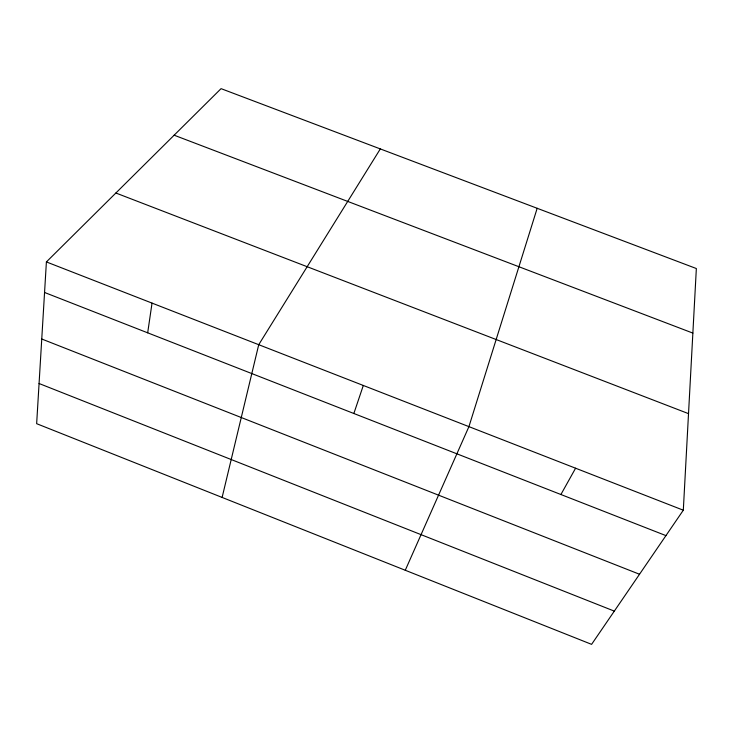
<?xml version="1.0" encoding="UTF-8"?>
<svg xmlns="http://www.w3.org/2000/svg" width="733" height="733" viewBox="0 0 733 733"><rect width="100%" height="100%" fill="white"/><g stroke="black" fill="none" stroke-linecap="round" stroke-linejoin="round"><path stroke-width="1.1" d="M683.312 510.205L696.35 268.535L221.064 88.647L46.399 261.928L36.65 423.683L591.595 644.353L683.312 510.205L46.399 261.928M147.681 332.819L152.033 303.105M222.117 497.432L258.731 344.693L380.317 148.918M537.179 208.291L468.928 426.633L405.267 570.265M353.856 413.494L363.311 385.466M560.91 494.509L575.588 468.213M174.142 135.202L692.868 333.094M115.869 193.008L688.516 413.641M44.566 292.476L665.94 535.612M41.754 339.012L639.524 574.251M39.069 383.506L614.318 611.12"/></g></svg>
